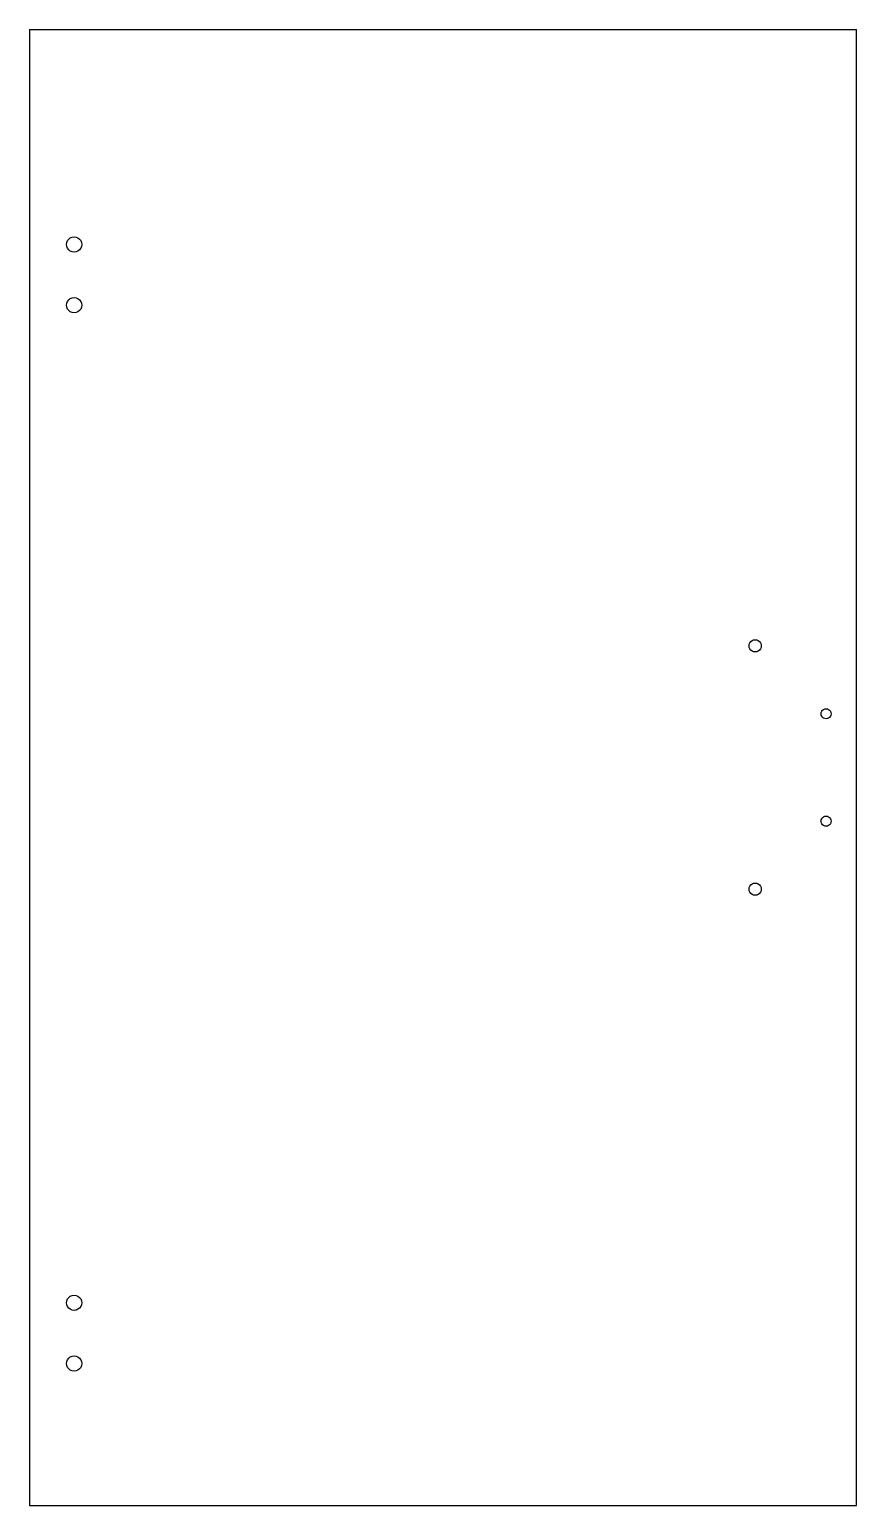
# Model space of a CAD drawing. Header units: millimetres. Extents: x -541 to -133, y -205 to 523.
import ezdxf

# ---------------------------------------------------------------- set-up
doc = ezdxf.new("R2010")
doc.units = ezdxf.units.MM

msp = doc.modelspace()

# ---------------------------------------------------------------- linework, layer by layer
for p, q in [((-541.44, 523.05), (-541.44, -204.95)), ((-541.44, 523.05), (-133.44, 523.05)), ((-133.44, -204.95), (-133.44, 523.05)), ((-523.19, 417.05), (-523.06, 418.02)), ((-523.06, 416.08), (-523.19, 417.05)), ((-523.06, 418.02), (-522.68, 418.93)), ((-522.68, 415.18), (-523.06, 416.08)), ((-522.68, 418.93), (-522.09, 419.7)), ((-522.09, 414.4), (-522.68, 415.18)), ((-522.09, 419.7), (-521.31, 420.3)), ((-521.31, 420.3), (-520.41, 420.67)), ((-520.41, 420.67), (-519.44, 420.8)), ((-519.44, 420.8), (-518.47, 420.67)), ((-518.47, 420.67), (-517.56, 420.3)), ((-517.56, 420.3), (-516.79, 419.7)), ((-516.79, 419.7), (-516.19, 418.93)), ((-516.19, 415.18), (-516.79, 414.4)), ((-516.19, 418.93), (-515.81, 418.02)), ((-515.81, 416.08), (-516.19, 415.18)), ((-515.81, 418.02), (-515.69, 417.05)), ((-515.69, 417.05), (-515.81, 416.08)), ((-521.31, 413.8), (-522.09, 414.4)), ((-520.41, 413.43), (-521.31, 413.8)), ((-519.44, 413.3), (-520.41, 413.43)), ((-518.47, 413.43), (-519.44, 413.3)), ((-517.56, 413.8), (-518.47, 413.43)), ((-516.79, 414.4), (-517.56, 413.8)), ((-523.19, 387.05), (-523.06, 388.02)), ((-523.06, 386.08), (-523.19, 387.05)), ((-523.06, 388.02), (-522.68, 388.93)), ((-522.68, 385.18), (-523.06, 386.08)), ((-522.68, 388.93), (-522.09, 389.7)), ((-522.09, 389.7), (-521.31, 390.3)), ((-521.31, 390.3), (-520.41, 390.67)), ((-520.41, 390.67), (-519.44, 390.8)), ((-519.44, 390.8), (-518.47, 390.67)), ((-518.47, 390.67), (-517.56, 390.3)), ((-517.56, 390.3), (-516.79, 389.7)), ((-516.79, 389.7), (-516.19, 388.93)), ((-516.19, 388.93), (-515.81, 388.02)), ((-515.81, 386.08), (-516.19, 385.18)), ((-515.81, 388.02), (-515.69, 387.05)), ((-515.69, 387.05), (-515.81, 386.08)), ((-522.09, 384.4), (-522.68, 385.18)), ((-521.31, 383.8), (-522.09, 384.4)), ((-520.41, 383.43), (-521.31, 383.8)), ((-519.44, 383.3), (-520.41, 383.43)), ((-518.47, 383.43), (-519.44, 383.3)), ((-517.56, 383.8), (-518.47, 383.43)), ((-516.79, 384.4), (-517.56, 383.8)), ((-516.19, 385.18), (-516.79, 384.4)), ((-186.44, 219.05), (-186.33, 219.83)), ((-186.33, 218.27), (-186.44, 219.05)), ((-186.33, 219.83), (-186.04, 220.55)), ((-186.04, 220.55), (-185.56, 221.17)), ((-185.56, 221.17), (-184.94, 221.65)), ((-184.94, 221.65), (-184.21, 221.95)), ((-184.21, 221.95), (-183.44, 222.05)), ((-183.44, 222.05), (-182.66, 221.95)), ((-182.66, 221.95), (-181.94, 221.65)), ((-181.94, 221.65), (-181.32, 221.17)), ((-181.32, 221.17), (-180.84, 220.55)), ((-180.84, 220.55), (-180.54, 219.83)), ((-180.54, 219.83), (-180.44, 219.05)), ((-180.44, 219.05), (-180.54, 218.27)), ((-186.04, 217.55), (-186.33, 218.27)), ((-185.56, 216.93), (-186.04, 217.55)), ((-184.94, 216.45), (-185.56, 216.93)), ((-184.21, 216.15), (-184.94, 216.45)), ((-183.44, 216.05), (-184.21, 216.15)), ((-182.66, 216.15), (-183.44, 216.05)), ((-181.94, 216.45), (-182.66, 216.15)), ((-181.32, 216.93), (-181.94, 216.45)), ((-180.84, 217.55), (-181.32, 216.93)), ((-180.54, 218.27), (-180.84, 217.55)), ((-150.94, 185.55), (-150.85, 186.2)), ((-150.85, 184.9), (-150.94, 185.55)), ((-150.85, 186.2), (-150.6, 186.8)), ((-150.6, 184.3), (-150.85, 184.9)), ((-150.6, 186.8), (-150.2, 187.32)), ((-150.2, 183.78), (-150.6, 184.3)), ((-150.2, 187.32), (-149.69, 187.72)), ((-149.69, 183.39), (-150.2, 183.78)), ((-149.69, 187.72), (-149.08, 187.97)), ((-149.08, 183.14), (-149.69, 183.39)), ((-149.08, 187.97), (-148.44, 188.05)), ((-148.44, 183.05), (-149.08, 183.14)), ((-148.44, 188.05), (-147.79, 187.97)), ((-147.79, 183.14), (-148.44, 183.05)), ((-147.79, 187.97), (-147.19, 187.72)), ((-147.19, 183.39), (-147.79, 183.14)), ((-147.19, 187.72), (-146.67, 187.32)), ((-146.67, 183.78), (-147.19, 183.39)), ((-146.67, 187.32), (-146.27, 186.8)), ((-146.27, 184.3), (-146.67, 183.78)), ((-146.27, 186.8), (-146.02, 186.2)), ((-146.02, 184.9), (-146.27, 184.3)), ((-146.02, 186.2), (-145.94, 185.55)), ((-145.94, 185.55), (-146.02, 184.9)), ((-150.94, 132.55), (-150.85, 133.2)), ((-150.85, 131.9), (-150.94, 132.55)), ((-150.85, 133.2), (-150.6, 133.8)), ((-150.6, 131.3), (-150.85, 131.9)), ((-150.6, 133.8), (-150.2, 134.32)), ((-150.2, 130.78), (-150.6, 131.3)), ((-150.2, 134.32), (-149.69, 134.72)), ((-149.69, 134.72), (-149.08, 134.97)), ((-149.08, 134.97), (-148.44, 135.05)), ((-148.44, 135.05), (-147.79, 134.97)), ((-147.79, 134.97), (-147.19, 134.72)), ((-147.19, 134.72), (-146.67, 134.32)), ((-146.67, 134.32), (-146.27, 133.8)), ((-146.27, 131.3), (-146.67, 130.78)), ((-146.27, 133.8), (-146.02, 133.2)), ((-146.02, 131.9), (-146.27, 131.3)), ((-146.02, 133.2), (-145.94, 132.55)), ((-145.94, 132.55), (-146.02, 131.9)), ((-149.69, 130.39), (-150.2, 130.78)), ((-149.08, 130.14), (-149.69, 130.39)), ((-148.44, 130.05), (-149.08, 130.14)), ((-147.79, 130.14), (-148.44, 130.05)), ((-147.19, 130.39), (-147.79, 130.14)), ((-146.67, 130.78), (-147.19, 130.39)), ((-184.94, 101.65), (-184.21, 101.95)), ((-184.21, 101.95), (-183.44, 102.05)), ((-183.44, 102.05), (-182.66, 101.95)), ((-182.66, 101.95), (-181.94, 101.65)), ((-186.44, 99.05), (-186.33, 99.83)), ((-186.33, 98.27), (-186.44, 99.05)), ((-186.33, 99.83), (-186.04, 100.55)), ((-186.04, 97.55), (-186.33, 98.27)), ((-186.04, 100.55), (-185.56, 101.17)), ((-185.56, 96.93), (-186.04, 97.55)), ((-185.56, 101.17), (-184.94, 101.65)), ((-184.94, 96.45), (-185.56, 96.93)), ((-184.21, 96.15), (-184.94, 96.45)), ((-183.44, 96.05), (-184.21, 96.15)), ((-182.66, 96.15), (-183.44, 96.05)), ((-181.94, 96.45), (-182.66, 96.15)), ((-181.94, 101.65), (-181.32, 101.17)), ((-181.32, 96.93), (-181.94, 96.45)), ((-181.32, 101.17), (-180.84, 100.55)), ((-180.84, 97.55), (-181.32, 96.93)), ((-180.84, 100.55), (-180.54, 99.83)), ((-180.54, 98.27), (-180.84, 97.55)), ((-180.54, 99.83), (-180.44, 99.05)), ((-180.44, 99.05), (-180.54, 98.27)), ((-522.09, -102.3), (-521.31, -101.7)), ((-521.31, -101.7), (-520.41, -101.33)), ((-520.41, -101.33), (-519.44, -101.2)), ((-519.44, -101.2), (-518.47, -101.33)), ((-518.47, -101.33), (-517.56, -101.7)), ((-517.56, -101.7), (-516.79, -102.3)), ((-523.19, -104.95), (-523.06, -103.98)), ((-523.06, -105.92), (-523.19, -104.95)), ((-523.06, -103.98), (-522.68, -103.07)), ((-522.68, -106.82), (-523.06, -105.92)), ((-522.68, -103.07), (-522.09, -102.3)), ((-522.09, -107.6), (-522.68, -106.82)), ((-521.31, -108.2), (-522.09, -107.6)), ((-520.41, -108.57), (-521.31, -108.2)), ((-519.44, -108.7), (-520.41, -108.57)), ((-518.47, -108.57), (-519.44, -108.7)), ((-517.56, -108.2), (-518.47, -108.57)), ((-516.79, -107.6), (-517.56, -108.2)), ((-516.79, -102.3), (-516.19, -103.07)), ((-516.19, -106.82), (-516.79, -107.6)), ((-516.19, -103.07), (-515.81, -103.98)), ((-515.81, -105.92), (-516.19, -106.82)), ((-515.81, -103.98), (-515.69, -104.95)), ((-515.69, -104.95), (-515.81, -105.92)), ((-523.19, -134.95), (-523.06, -133.98)), ((-523.06, -135.92), (-523.19, -134.95)), ((-523.06, -133.98), (-522.68, -133.07)), ((-522.68, -136.82), (-523.06, -135.92)), ((-522.68, -133.07), (-522.09, -132.3)), ((-522.09, -137.6), (-522.68, -136.82)), ((-522.09, -132.3), (-521.31, -131.7)), ((-521.31, -138.2), (-522.09, -137.6)), ((-521.31, -131.7), (-520.41, -131.33)), ((-520.41, -138.57), (-521.31, -138.2)), ((-520.41, -131.33), (-519.44, -131.2)), ((-519.44, -131.2), (-518.47, -131.33)), ((-518.47, -131.33), (-517.56, -131.7)), ((-517.56, -138.2), (-518.47, -138.57)), ((-517.56, -131.7), (-516.79, -132.3)), ((-516.79, -137.6), (-517.56, -138.2)), ((-516.79, -132.3), (-516.19, -133.07)), ((-516.19, -136.82), (-516.79, -137.6)), ((-516.19, -133.07), (-515.81, -133.98)), ((-515.81, -135.92), (-516.19, -136.82)), ((-515.81, -133.98), (-515.69, -134.95)), ((-515.69, -134.95), (-515.81, -135.92)), ((-519.44, -138.7), (-520.41, -138.57)), ((-518.47, -138.57), (-519.44, -138.7)), ((-541.44, -204.95), (-133.44, -204.95))]:
    msp.add_line(p, q)

doc.saveas('drawing.dxf')
